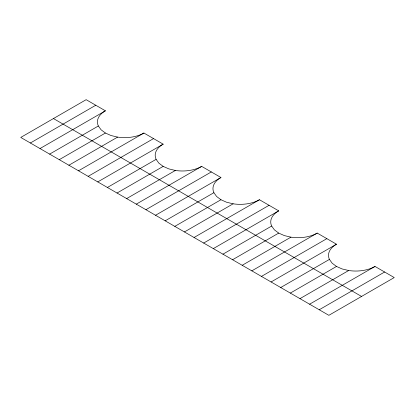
<?xml version="1.0" encoding="UTF-8"?>
<svg xmlns="http://www.w3.org/2000/svg" width="415" height="415" viewBox="0 0 415 415"><rect width="100%" height="100%" fill="white"/><g stroke="black" fill="none" stroke-linecap="round" stroke-linejoin="round"><path stroke-width="0.62" d="M30.378 142.993L95.772 105.239M40.006 148.554L105.4 110.8L86.144 99.683L20.75 137.438L328.856 315.317L394.25 277.562L374.994 266.446A27.234 15.723 0 0 1 348.688 270.513L299.967 298.644M49.634 154.115L98.355 125.984A27.234 15.723 0 0 1 105.4 110.8M59.262 159.671L105.4 133.033L111.044 135.534L117.611 137.106A27.234 15.723 0 0 0 143.917 133.033L163.173 144.15A27.234 15.723 0 0 0 156.123 159.339L107.402 187.466M68.89 165.232L117.611 137.106M78.518 170.788L143.917 133.033M88.146 176.349L153.545 138.594M97.774 181.905L163.173 144.15M117.035 193.027L163.173 166.389L168.812 168.884L175.379 170.456A27.234 15.723 0 0 0 201.685 166.389L220.941 177.506A27.234 15.723 0 0 0 213.891 192.69L165.175 220.822M126.663 198.583L175.379 170.456M136.291 204.144L201.685 166.389M145.919 209.7L211.313 171.945M155.547 215.261L220.941 177.506M174.803 226.377L220.941 199.74L226.58 202.24L233.147 203.812A27.234 15.723 0 0 0 259.453 199.74L278.709 210.856A27.234 15.723 0 0 0 271.664 226.045L222.943 254.172M184.431 231.938L233.147 203.812M194.059 237.494L259.453 199.74M203.687 243.055L269.081 205.3M213.315 248.611L278.709 210.856M232.571 259.733L278.709 233.095L284.353 235.59L290.92 237.162A27.234 15.723 0 0 0 317.226 233.095L336.482 244.212A27.234 15.723 0 0 0 329.432 259.396L280.711 287.528M242.199 265.289L290.92 237.162M251.827 270.85L317.226 233.095M261.455 276.406L326.854 238.651M271.083 281.967L336.482 244.212M290.339 293.083L336.482 266.446L342.121 268.946L348.688 270.513M309.6 304.2L374.994 266.446M319.228 309.761L384.622 272.007M53.447 118.56L361.553 296.44M336.482 266.446L332.15 263.188L329.432 259.396M278.709 233.095L274.382 229.837L271.664 226.045M220.941 199.74L216.614 196.482L213.891 192.69M163.173 166.389L158.841 163.131L156.123 159.339M105.4 133.033L101.073 129.776L98.355 125.984"/></g></svg>
